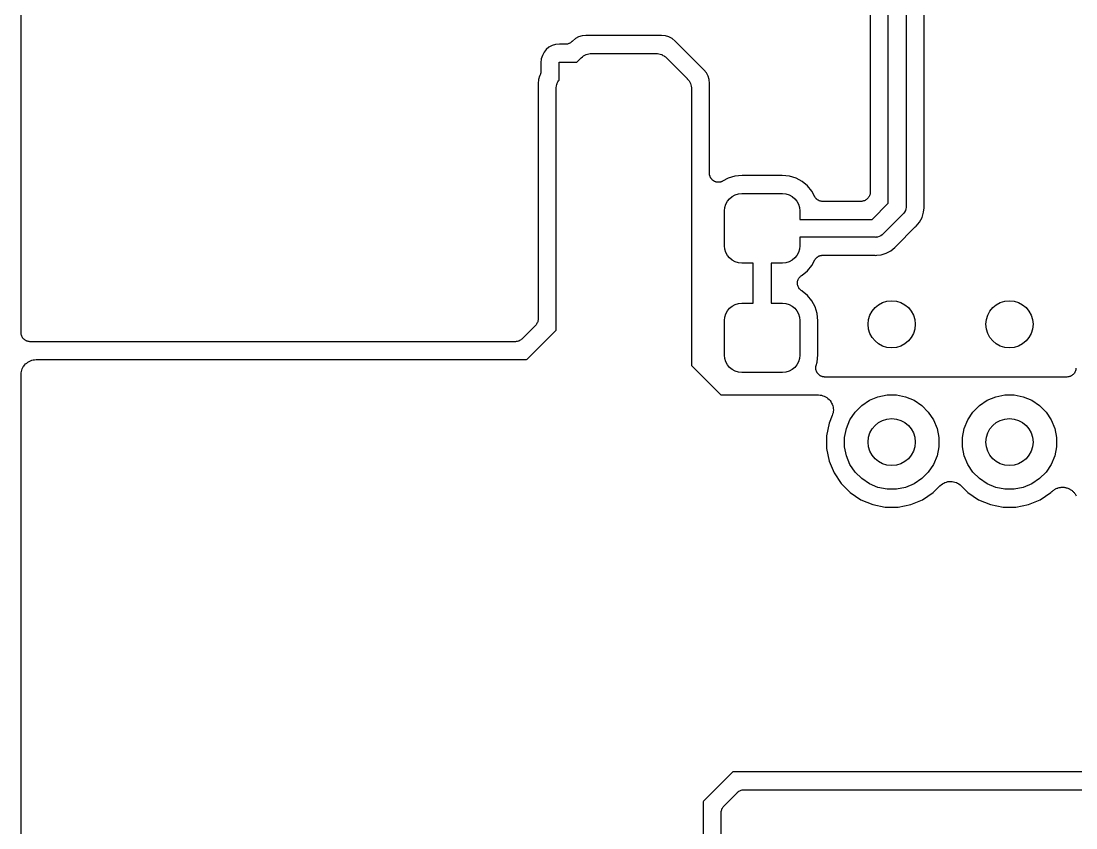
# Model space of a CAD drawing. Extents: x 0.48 to 2.43, y -7.79 to -4.85.
# Drawn here: x 0.953 to 1.3057, y -6.9991 to -6.7293 of the extents above; entities that cross this region are included whole.
import ezdxf

# ---------------------------------------------------------------- set-up
doc = ezdxf.new("R2010")
doc.units = 0
doc.header["$MEASUREMENT"] = 0
doc.layers.add('BLACK', color=7, linetype='CONTINUOUS')

msp = doc.modelspace()

# ---------------------------------------------------------------- linework, layer by layer
at = {"layer": 'BLACK', "linetype": 'CONTINUOUS'}
for p, q in [((1.2429, -6.79026), (1.2429, -6.47078)), ((1.2369, -6.47122), (1.2369, -6.78653)), ((1.2489, -6.47188), (1.2489, -6.79135)), ((0.95304, -6.83352), (0.95304, -6.47657)), ((1.2549, -6.79091), (1.2549, -6.4756)), ((1.13841, -6.73518), (1.13739, -6.73602)), ((1.13944, -6.73463), (1.13841, -6.73518)), ((1.14056, -6.73429), (1.13944, -6.73463)), ((1.14188, -6.73416), (1.14056, -6.73429)), ((1.16718, -6.73416), (1.14188, -6.73416)), ((1.16849, -6.73429), (1.16718, -6.73416)), ((1.16961, -6.73463), (1.16849, -6.73429)), ((1.17065, -6.73518), (1.16961, -6.73463)), ((1.17167, -6.73602), (1.17065, -6.73518)), ((1.12861, -6.73885), (1.12786, -6.73976)), ((1.12952, -6.7381), (1.12861, -6.73885)), ((1.13057, -6.73754), (1.12952, -6.7381)), ((1.1317, -6.7372), (1.13057, -6.73754)), ((1.13302, -6.73707), (1.1317, -6.7372)), ((1.1351, -6.73707), (1.13302, -6.73707)), ((1.13537, -6.73704), (1.1351, -6.73707)), ((1.13565, -6.73702), (1.13537, -6.73704)), ((1.13566, -6.73701), (1.13565, -6.73702)), ((1.13568, -6.73701), (1.13566, -6.73701)), ((1.13594, -6.73693), (1.13568, -6.73701)), ((1.13621, -6.73685), (1.13594, -6.73693)), ((1.13622, -6.73684), (1.13621, -6.73685)), ((1.13624, -6.73684), (1.13622, -6.73684)), ((1.13648, -6.73671), (1.13624, -6.73684)), ((1.13673, -6.73658), (1.13648, -6.73671)), ((1.13674, -6.73657), (1.13673, -6.73658)), ((1.13676, -6.73657), (1.13674, -6.73657)), ((1.13697, -6.73639), (1.13676, -6.73657)), ((1.13719, -6.73622), (1.13697, -6.73639)), ((1.13721, -6.7362), (1.13719, -6.73622)), ((1.13722, -6.73619), (1.13721, -6.7362)), ((1.13721, -6.7362), (1.13721, -6.7362)), ((1.13721, -6.7362), (1.13721, -6.7362)), ((1.13739, -6.73602), (1.13722, -6.73619)), ((1.1813, -6.74565), (1.17167, -6.73602)), ((1.12696, -6.74193), (1.12683, -6.74326)), ((1.1273, -6.7408), (1.12696, -6.74193)), ((1.12786, -6.73976), (1.1273, -6.7408)), ((1.13878, -6.74311), (1.14027, -6.74162)), ((1.14027, -6.74162), (1.14028, -6.74161)), ((1.14028, -6.74161), (1.14032, -6.74157)), ((1.14028, -6.74161), (1.14028, -6.74161)), ((1.14028, -6.74161), (1.14028, -6.74161)), ((1.14032, -6.74157), (1.14068, -6.74128)), ((1.14068, -6.74128), (1.14104, -6.74099)), ((1.14104, -6.74099), (1.14106, -6.74098)), ((1.14106, -6.74098), (1.14108, -6.74096)), ((1.14108, -6.74096), (1.14149, -6.74075)), ((1.14149, -6.74075), (1.1419, -6.74053)), ((1.1419, -6.74053), (1.14192, -6.74053)), ((1.14192, -6.74053), (1.14195, -6.74052)), ((1.14195, -6.74052), (1.14239, -6.74039)), ((1.14239, -6.74039), (1.14283, -6.74025)), ((1.14283, -6.74025), (1.14286, -6.74025)), ((1.14286, -6.74025), (1.14288, -6.74024)), ((1.14288, -6.74024), (1.14334, -6.7402)), ((1.14334, -6.7402), (1.1438, -6.74016)), ((1.1438, -6.74016), (1.16525, -6.74016)), ((1.16525, -6.74016), (1.16527, -6.74016)), ((1.16527, -6.74016), (1.16527, -6.74016)), ((1.16527, -6.74016), (1.16527, -6.74016)), ((1.16527, -6.74016), (1.16532, -6.74016)), ((1.16532, -6.74016), (1.16578, -6.74021)), ((1.16578, -6.74021), (1.16624, -6.74026)), ((1.16624, -6.74026), (1.16627, -6.74026)), ((1.16627, -6.74026), (1.16629, -6.74027)), ((1.16629, -6.74027), (1.16673, -6.74041)), ((1.16673, -6.74041), (1.16717, -6.74054)), ((1.16717, -6.74054), (1.1672, -6.74055)), ((1.1672, -6.74055), (1.16722, -6.74056)), ((1.16722, -6.74056), (1.16763, -6.74079)), ((1.16763, -6.74079), (1.16803, -6.741)), ((1.16803, -6.741), (1.16805, -6.74102)), ((1.16805, -6.74102), (1.16808, -6.74103)), ((1.16808, -6.74103), (1.16843, -6.74133)), ((1.16843, -6.74133), (1.16879, -6.74162)), ((1.16879, -6.74162), (1.1757, -6.74854)), ((1.12683, -6.74326), (1.12683, -6.74608)), ((1.13287, -6.74912), (1.13287, -6.74311)), ((1.13287, -6.74311), (1.13878, -6.74311)), ((1.18214, -6.74667), (1.1813, -6.74565)), ((1.12602, -6.74883), (1.12589, -6.75015)), ((1.12636, -6.74771), (1.12602, -6.74883)), ((1.12648, -6.74749), (1.12636, -6.74771)), ((1.12653, -6.74737), (1.12648, -6.74749)), ((1.12659, -6.74726), (1.12653, -6.74737)), ((1.12664, -6.7471), (1.12659, -6.74726)), ((1.1267, -6.74695), (1.12664, -6.7471)), ((1.12673, -6.74682), (1.1267, -6.74695)), ((1.12676, -6.7467), (1.12673, -6.74682)), ((1.12678, -6.74654), (1.12676, -6.7467)), ((1.12682, -6.74638), (1.12678, -6.74654)), ((1.12683, -6.74612), (1.12682, -6.74625)), ((1.12682, -6.74625), (1.12682, -6.74638)), ((1.12683, -6.74608), (1.12683, -6.74612)), ((1.13252, -6.7497), (1.13273, -6.74929)), ((1.13273, -6.74929), (1.13275, -6.74927)), ((1.13275, -6.74927), (1.13276, -6.74925)), ((1.13276, -6.74925), (1.13287, -6.74912)), ((1.1757, -6.74854), (1.17571, -6.74855)), ((1.17571, -6.74855), (1.17571, -6.74855)), ((1.17571, -6.74855), (1.17571, -6.74855)), ((1.17571, -6.74855), (1.17575, -6.74859)), ((1.17575, -6.74859), (1.17604, -6.74895)), ((1.17604, -6.74895), (1.17633, -6.7493)), ((1.17633, -6.7493), (1.17634, -6.74933)), ((1.17634, -6.74933), (1.17636, -6.74935)), ((1.17636, -6.74935), (1.17657, -6.74976)), ((1.1827, -6.74771), (1.18214, -6.74667)), ((1.18304, -6.74883), (1.1827, -6.74771)), ((1.18317, -6.75015), (1.18304, -6.74883)), ((1.12589, -6.75015), (1.12589, -6.82895)), ((1.13189, -6.752), (1.13194, -6.75154)), ((1.13189, -6.75205), (1.13189, -6.752)), ((1.13189, -6.75207), (1.13189, -6.75205)), ((1.13189, -6.75205), (1.13189, -6.75205)), ((1.13189, -6.75205), (1.13189, -6.75205)), ((1.13189, -6.83243), (1.13189, -6.75207)), ((1.13194, -6.75154), (1.13199, -6.75108)), ((1.13199, -6.75108), (1.132, -6.75106)), ((1.132, -6.75103), (1.13214, -6.75059)), ((1.132, -6.75106), (1.132, -6.75103)), ((1.13214, -6.75059), (1.13227, -6.75015)), ((1.13227, -6.75015), (1.13229, -6.75013)), ((1.13229, -6.7501), (1.13252, -6.7497)), ((1.13229, -6.75013), (1.13229, -6.7501)), ((1.17657, -6.74976), (1.17679, -6.75017)), ((1.17679, -6.75017), (1.1768, -6.75019)), ((1.1768, -6.75019), (1.17681, -6.75021)), ((1.17681, -6.75021), (1.17694, -6.75066)), ((1.17694, -6.75066), (1.17707, -6.7511)), ((1.17707, -6.7511), (1.17707, -6.75113)), ((1.17707, -6.75113), (1.17708, -6.75115)), ((1.17708, -6.75115), (1.17712, -6.75161)), ((1.17712, -6.75161), (1.17717, -6.75207)), ((1.17717, -6.75207), (1.17717, -6.84424)), ((1.18317, -6.78024), (1.18317, -6.75015)), ((1.18318, -6.78038), (1.18317, -6.78024)), ((1.18318, -6.78052), (1.18318, -6.78038)), ((1.18321, -6.78067), (1.18318, -6.78052)), ((1.18322, -6.78083), (1.18321, -6.78067)), ((1.18326, -6.78096), (1.18322, -6.78083)), ((1.18329, -6.7811), (1.18326, -6.78096)), ((1.18335, -6.78124), (1.18329, -6.7811)), ((1.19414, -6.78096), (1.19169, -6.78121)), ((1.20743, -6.78096), (1.19414, -6.78096)), ((1.20989, -6.78121), (1.20743, -6.78096)), ((1.18339, -6.78139), (1.18335, -6.78124)), ((1.18346, -6.78151), (1.18339, -6.78139)), ((1.18351, -6.78164), (1.18346, -6.78151)), ((1.18359, -6.78177), (1.18351, -6.78164)), ((1.18367, -6.7819), (1.18359, -6.78177)), ((1.18375, -6.78201), (1.18367, -6.7819)), ((1.18383, -6.78213), (1.18375, -6.78201)), ((1.18394, -6.78224), (1.18383, -6.78213)), ((1.18404, -6.78236), (1.18394, -6.78224)), ((1.18414, -6.78245), (1.18404, -6.78236)), ((1.18424, -6.78255), (1.18414, -6.78245)), ((1.18437, -6.78263), (1.18424, -6.78255)), ((1.18449, -6.78273), (1.18437, -6.78263)), ((1.18461, -6.7828), (1.18449, -6.78273)), ((1.18473, -6.78287), (1.18461, -6.7828)), ((1.18487, -6.78293), (1.18473, -6.78287)), ((1.185, -6.78301), (1.18487, -6.78293)), ((1.18514, -6.78305), (1.185, -6.78301)), ((1.18526, -6.7831), (1.18514, -6.78305)), ((1.18541, -6.78314), (1.18526, -6.7831)), ((1.18556, -6.78318), (1.18541, -6.78314)), ((1.1857, -6.7832), (1.18556, -6.78318)), ((1.18584, -6.78322), (1.1857, -6.7832)), ((1.18599, -6.78323), (1.18584, -6.78322)), ((1.18614, -6.78324), (1.18599, -6.78323)), ((1.18628, -6.78323), (1.18614, -6.78324)), ((1.18642, -6.78323), (1.18628, -6.78323)), ((1.18657, -6.7832), (1.18642, -6.78323)), ((1.18673, -6.78319), (1.18657, -6.7832)), ((1.18686, -6.78315), (1.18673, -6.78319)), ((1.187, -6.78312), (1.18686, -6.78315)), ((1.18714, -6.78307), (1.187, -6.78312)), ((1.18729, -6.78302), (1.18714, -6.78307)), ((1.18741, -6.78296), (1.18729, -6.78302)), ((1.18754, -6.78291), (1.18741, -6.78296)), ((1.18758, -6.78289), (1.18754, -6.78291)), ((1.18947, -6.78188), (1.18758, -6.78289)), ((1.19169, -6.78121), (1.18947, -6.78188)), ((1.21211, -6.78188), (1.20989, -6.78121)), ((1.21415, -6.78297), (1.21211, -6.78188)), ((1.21595, -6.78445), (1.21415, -6.78297)), ((1.21742, -6.78624), (1.21595, -6.78445)), ((1.18989, -6.78871), (1.19077, -6.78799)), ((1.19077, -6.78799), (1.19177, -6.78745)), ((1.19177, -6.78745), (1.19286, -6.78712)), ((1.19286, -6.78712), (1.194, -6.78701)), ((1.194, -6.78701), (1.20758, -6.78701)), ((1.20758, -6.78701), (1.20871, -6.78712)), ((1.20871, -6.78712), (1.2098, -6.78745)), ((1.2098, -6.78745), (1.2108, -6.78799)), ((1.2108, -6.78799), (1.21168, -6.78871)), ((1.21838, -6.78804), (1.21742, -6.78624)), ((1.21845, -6.78815), (1.21838, -6.78804)), ((1.21852, -6.78826), (1.21845, -6.78815)), ((1.23638, -6.78822), (1.2362, -6.78844)), ((1.23639, -6.7882), (1.23638, -6.78821)), ((1.23638, -6.78821), (1.23638, -6.78822)), ((1.23653, -6.78795), (1.23639, -6.7882)), ((1.23666, -6.78771), (1.23653, -6.78795)), ((1.23667, -6.78768), (1.23666, -6.7877)), ((1.23666, -6.7877), (1.23666, -6.78771)), ((1.23675, -6.78742), (1.23667, -6.78768)), ((1.23684, -6.78715), (1.23675, -6.78742)), ((1.23687, -6.78685), (1.23684, -6.78712)), ((1.23684, -6.78712), (1.23684, -6.78714)), ((1.23684, -6.78714), (1.23684, -6.78715)), ((1.2369, -6.78657), (1.23687, -6.78685)), ((1.2369, -6.78653), (1.2369, -6.78654)), ((1.2369, -6.78654), (1.2369, -6.78654)), ((1.2369, -6.78654), (1.2369, -6.78654)), ((1.2369, -6.78654), (1.2369, -6.78657)), ((1.18819, -6.79281), (1.1883, -6.79168)), ((1.1883, -6.79168), (1.18863, -6.79059)), ((1.18863, -6.79059), (1.18917, -6.78959)), ((1.18917, -6.78959), (1.18989, -6.78871)), ((1.21168, -6.78871), (1.21241, -6.78959)), ((1.21241, -6.78959), (1.21294, -6.79059)), ((1.21294, -6.79059), (1.21327, -6.79168)), ((1.21327, -6.79168), (1.21339, -6.79281)), ((1.21862, -6.78839), (1.21852, -6.78826)), ((1.21871, -6.78852), (1.21862, -6.78839)), ((1.2188, -6.78862), (1.21871, -6.78852)), ((1.21888, -6.78872), (1.2188, -6.78862)), ((1.21901, -6.78882), (1.21888, -6.78872)), ((1.21912, -6.78894), (1.21901, -6.78882)), ((1.21923, -6.78901), (1.21912, -6.78894)), ((1.21933, -6.7891), (1.21923, -6.78901)), ((1.21947, -6.78917), (1.21933, -6.7891)), ((1.21961, -6.78926), (1.21947, -6.78917)), ((1.21973, -6.78932), (1.21961, -6.78926)), ((1.21984, -6.78938), (1.21973, -6.78932)), ((1.22, -6.78943), (1.21984, -6.78938)), ((1.22015, -6.78949), (1.22, -6.78943)), ((1.22028, -6.78952), (1.22015, -6.78949)), ((1.2204, -6.78956), (1.22028, -6.78952)), ((1.22056, -6.78957), (1.2204, -6.78956)), ((1.22072, -6.78961), (1.22056, -6.78957)), ((1.22085, -6.78961), (1.22072, -6.78961)), ((1.22098, -6.78962), (1.22085, -6.78961)), ((1.22103, -6.78962), (1.22098, -6.78962)), ((1.23381, -6.78962), (1.22103, -6.78962)), ((1.23408, -6.7896), (1.23381, -6.78962)), ((1.23436, -6.78957), (1.23408, -6.7896)), ((1.23438, -6.78957), (1.23436, -6.78957)), ((1.23439, -6.78956), (1.23438, -6.78957)), ((1.23466, -6.78948), (1.23439, -6.78956)), ((1.23492, -6.78941), (1.23466, -6.78948)), ((1.23494, -6.7894), (1.23492, -6.78941)), ((1.23495, -6.7894), (1.23494, -6.7894)), ((1.2352, -6.78927), (1.23495, -6.7894)), ((1.23544, -6.78914), (1.2352, -6.78927)), ((1.23546, -6.78913), (1.23544, -6.78914)), ((1.23547, -6.78912), (1.23546, -6.78913)), ((1.23568, -6.78895), (1.23547, -6.78912)), ((1.2359, -6.78877), (1.23568, -6.78895)), ((1.23592, -6.78875), (1.2359, -6.78877)), ((1.23593, -6.78874), (1.23592, -6.78875)), ((1.23592, -6.78875), (1.23592, -6.78875)), ((1.23592, -6.78875), (1.23592, -6.78875)), ((1.23602, -6.78865), (1.23593, -6.78874)), ((1.2362, -6.78844), (1.23602, -6.78865)), ((1.23754, -6.79562), (1.2429, -6.79026)), ((1.2489, -6.79165), (1.24886, -6.79209)), ((1.2489, -6.79135), (1.24892, -6.7915)), ((1.24892, -6.7915), (1.2489, -6.79165)), ((1.2489, -6.79165), (1.2489, -6.79165)), ((1.25491, -6.79104), (1.2549, -6.79091)), ((1.25491, -6.79116), (1.25491, -6.79104)), ((1.25492, -6.79121), (1.25491, -6.79116)), ((1.25495, -6.7915), (1.25492, -6.79121)), ((1.25492, -6.79179), (1.25495, -6.7915)), ((1.18819, -6.80443), (1.18819, -6.79281)), ((1.21339, -6.79281), (1.21339, -6.79562)), ((1.24792, -6.79373), (1.24101, -6.80064)), ((1.24803, -6.79363), (1.24792, -6.79373)), ((1.24841, -6.79317), (1.24803, -6.79363)), ((1.24869, -6.79265), (1.24841, -6.79317)), ((1.24886, -6.79209), (1.24869, -6.79265)), ((1.25342, -6.79652), (1.25426, -6.79496)), ((1.25426, -6.79496), (1.25477, -6.79326)), ((1.25477, -6.79326), (1.25478, -6.79321)), ((1.25478, -6.7932), (1.25492, -6.7918)), ((1.25478, -6.79321), (1.25478, -6.7932)), ((1.25492, -6.7918), (1.25492, -6.79179)), ((1.21339, -6.79562), (1.23754, -6.79562)), ((1.24556, -6.80457), (1.25185, -6.79828)), ((1.25185, -6.79828), (1.25188, -6.79825)), ((1.25188, -6.79825), (1.25198, -6.79817)), ((1.25198, -6.79817), (1.25207, -6.79808)), ((1.25207, -6.79808), (1.2523, -6.79789)), ((1.2523, -6.79789), (1.25342, -6.79652)), ((1.23863, -6.80162), (1.21339, -6.80162)), ((1.21339, -6.80162), (1.21339, -6.80443)), ((1.23878, -6.80164), (1.23863, -6.80162)), ((1.23893, -6.80162), (1.23878, -6.80164)), ((1.23937, -6.80158), (1.23893, -6.80162)), ((1.23893, -6.80162), (1.23893, -6.80162)), ((1.23993, -6.80141), (1.23937, -6.80158)), ((1.24045, -6.80113), (1.23993, -6.80141)), ((1.24091, -6.80075), (1.24045, -6.80113)), ((1.24101, -6.80064), (1.24091, -6.80075)), ((1.1883, -6.80556), (1.18819, -6.80443)), ((1.18863, -6.80665), (1.1883, -6.80556)), ((1.21327, -6.80556), (1.21294, -6.80665)), ((1.21339, -6.80443), (1.21327, -6.80556)), ((1.2438, -6.80614), (1.24517, -6.80502)), ((1.24517, -6.80502), (1.24536, -6.80479)), ((1.24536, -6.80479), (1.24539, -6.80476)), ((1.24539, -6.80476), (1.24548, -6.80467)), ((1.24548, -6.80467), (1.24556, -6.80457)), ((1.18917, -6.80766), (1.18863, -6.80665)), ((1.18989, -6.80854), (1.18917, -6.80766)), ((1.19077, -6.80926), (1.18989, -6.80854)), ((1.19177, -6.80979), (1.19077, -6.80926)), ((1.2108, -6.80926), (1.2098, -6.80979)), ((1.21168, -6.80854), (1.2108, -6.80926)), ((1.21241, -6.80766), (1.21168, -6.80854)), ((1.21294, -6.80665), (1.21241, -6.80766)), ((1.21742, -6.811), (1.21838, -6.80921)), ((1.21838, -6.80921), (1.2184, -6.80917)), ((1.2184, -6.80917), (1.21848, -6.80906)), ((1.21848, -6.80906), (1.21854, -6.80894)), ((1.21854, -6.80894), (1.21864, -6.80882)), ((1.21864, -6.80882), (1.21873, -6.80869)), ((1.21873, -6.80869), (1.21883, -6.8086)), ((1.21883, -6.8086), (1.21891, -6.80849)), ((1.21891, -6.80849), (1.21904, -6.80839)), ((1.21904, -6.80839), (1.21915, -6.80828)), ((1.21915, -6.80828), (1.21926, -6.80821)), ((1.21926, -6.80821), (1.21937, -6.80812)), ((1.21937, -6.80812), (1.21951, -6.80805)), ((1.21951, -6.80805), (1.21964, -6.80796)), ((1.21964, -6.80796), (1.21977, -6.80791)), ((1.21977, -6.80791), (1.21988, -6.80785)), ((1.21988, -6.80785), (1.22004, -6.8078)), ((1.22004, -6.8078), (1.22019, -6.80774)), ((1.22019, -6.80774), (1.22032, -6.80772)), ((1.22032, -6.80772), (1.22044, -6.80768)), ((1.22044, -6.80768), (1.2206, -6.80766)), ((1.2206, -6.80766), (1.22076, -6.80763)), ((1.22076, -6.80763), (1.22089, -6.80764)), ((1.22089, -6.80764), (1.22103, -6.80762)), ((1.22103, -6.80762), (1.23819, -6.80762)), ((1.23819, -6.80762), (1.23823, -6.80762)), ((1.23823, -6.80762), (1.23836, -6.80764)), ((1.23836, -6.80764), (1.23848, -6.80764)), ((1.23848, -6.80764), (1.23878, -6.80767)), ((1.23878, -6.80767), (1.23907, -6.80764)), ((1.23907, -6.80764), (1.23908, -6.80764)), ((1.23908, -6.80764), (1.24054, -6.80749)), ((1.24054, -6.80749), (1.24224, -6.80698)), ((1.24224, -6.80698), (1.2438, -6.80614)), ((1.19286, -6.81012), (1.19177, -6.80979)), ((1.194, -6.81024), (1.19286, -6.81012)), ((1.19779, -6.81024), (1.194, -6.81024)), ((1.19779, -6.82362), (1.19779, -6.81024)), ((1.20758, -6.81024), (1.20379, -6.81024)), ((1.20379, -6.81024), (1.20379, -6.82362)), ((1.20871, -6.81012), (1.20758, -6.81024)), ((1.2098, -6.80979), (1.20871, -6.81012)), ((1.21415, -6.81427), (1.21595, -6.8128)), ((1.21595, -6.8128), (1.21742, -6.811)), ((1.21256, -6.81661), (1.21262, -6.81633)), ((1.21262, -6.81633), (1.21268, -6.81605)), ((1.21268, -6.81604), (1.21279, -6.81577)), ((1.21268, -6.81605), (1.21268, -6.81604)), ((1.21268, -6.81604), (1.21268, -6.81604)), ((1.21279, -6.81577), (1.2129, -6.81551)), ((1.2129, -6.81551), (1.21291, -6.8155)), ((1.21291, -6.8155), (1.21307, -6.81526)), ((1.21291, -6.8155), (1.21291, -6.8155)), ((1.21307, -6.81526), (1.21323, -6.81502)), ((1.21323, -6.81502), (1.21324, -6.81501)), ((1.21323, -6.81502), (1.21323, -6.81502)), ((1.21324, -6.81501), (1.21344, -6.81481)), ((1.21344, -6.81481), (1.21364, -6.81461)), ((1.21364, -6.81461), (1.21365, -6.8146)), ((1.21365, -6.8146), (1.21389, -6.81444)), ((1.21365, -6.8146), (1.21365, -6.8146)), ((1.21389, -6.81444), (1.21413, -6.81428)), ((1.21413, -6.81428), (1.21415, -6.81427)), ((1.21256, -6.81662), (1.21256, -6.81661)), ((1.21256, -6.81691), (1.21256, -6.81662)), ((1.21256, -6.81662), (1.21256, -6.81662)), ((1.21256, -6.81719), (1.21256, -6.81691)), ((1.21256, -6.8172), (1.21256, -6.81719)), ((1.21256, -6.81721), (1.21256, -6.8172)), ((1.21261, -6.81749), (1.21256, -6.81721)), ((1.21266, -6.81777), (1.21261, -6.81749)), ((1.21267, -6.81778), (1.21266, -6.81777)), ((1.21278, -6.81805), (1.21267, -6.81778)), ((1.21267, -6.81778), (1.21267, -6.81778)), ((1.21288, -6.81831), (1.21278, -6.81805)), ((1.21289, -6.81832), (1.21288, -6.81831)), ((1.21305, -6.81856), (1.21289, -6.81832)), ((1.21289, -6.81832), (1.21289, -6.81832)), ((1.2132, -6.8188), (1.21305, -6.81856)), ((1.21321, -6.81881), (1.2132, -6.8188)), ((1.21341, -6.81901), (1.21321, -6.81881)), ((1.21321, -6.81881), (1.21321, -6.81881)), ((1.21361, -6.81922), (1.21341, -6.81901)), ((1.21362, -6.81923), (1.21361, -6.81922)), ((1.21385, -6.81939), (1.21362, -6.81923)), ((1.21362, -6.81923), (1.21362, -6.81923)), ((1.21409, -6.81955), (1.21385, -6.81939)), ((1.2141, -6.81956), (1.21409, -6.81955)), ((1.21411, -6.81956), (1.2141, -6.81956)), ((1.21413, -6.81957), (1.21411, -6.81956)), ((1.21411, -6.81956), (1.21411, -6.81956)), ((1.21415, -6.81959), (1.21413, -6.81957)), ((1.21595, -6.82106), (1.21415, -6.81959)), ((1.21742, -6.82285), (1.21595, -6.82106)), ((1.21851, -6.8249), (1.21742, -6.82285)), ((1.18863, -6.82721), (1.18917, -6.8262)), ((1.18917, -6.8262), (1.18989, -6.82532)), ((1.18989, -6.82532), (1.19077, -6.8246)), ((1.19077, -6.8246), (1.19177, -6.82406)), ((1.19177, -6.82406), (1.19286, -6.82373)), ((1.19286, -6.82373), (1.194, -6.82362)), ((1.194, -6.82362), (1.19779, -6.82362)), ((1.20379, -6.82362), (1.20758, -6.82362)), ((1.20758, -6.82362), (1.20871, -6.82373)), ((1.20871, -6.82373), (1.2098, -6.82406)), ((1.2098, -6.82406), (1.2108, -6.8246)), ((1.2108, -6.8246), (1.21168, -6.82532)), ((1.21168, -6.82532), (1.21241, -6.8262)), ((1.21241, -6.8262), (1.21294, -6.82721)), ((1.21919, -6.82712), (1.21851, -6.8249)), ((1.12551, -6.83037), (1.12538, -6.83062)), ((1.12565, -6.83013), (1.12551, -6.83037)), ((1.12566, -6.8301), (1.12565, -6.83012)), ((1.12565, -6.83012), (1.12565, -6.83013)), ((1.12574, -6.82984), (1.12566, -6.8301)), ((1.12582, -6.82957), (1.12574, -6.82984)), ((1.12583, -6.82956), (1.12582, -6.82957)), ((1.12586, -6.82927), (1.12583, -6.82954)), ((1.12583, -6.82954), (1.12583, -6.82956)), ((1.12589, -6.82899), (1.12586, -6.82927)), ((1.12589, -6.82895), (1.12589, -6.82896)), ((1.12589, -6.82896), (1.12589, -6.82896)), ((1.12589, -6.82896), (1.12589, -6.82896)), ((1.12589, -6.82896), (1.12589, -6.82899)), ((1.18819, -6.82943), (1.1883, -6.8283)), ((1.18819, -6.84104), (1.18819, -6.82943)), ((1.1883, -6.8283), (1.18863, -6.82721)), ((1.21294, -6.82721), (1.21327, -6.8283)), ((1.21327, -6.8283), (1.21339, -6.82943)), ((1.21339, -6.82943), (1.21339, -6.84104)), ((1.21943, -6.82958), (1.21919, -6.82712)), ((1.21943, -6.8409), (1.21943, -6.82958)), ((0.953068, -6.8338), (0.95304, -6.83352)), ((0.953093, -6.83408), (0.953068, -6.8338)), ((1.12501, -6.83107), (1.12044, -6.83564)), ((1.12222, -6.84235), (1.13172, -6.83285)), ((1.12519, -6.83086), (1.12501, -6.83107)), ((1.12537, -6.83064), (1.12519, -6.83086)), ((1.12538, -6.83062), (1.12537, -6.83063)), ((1.12537, -6.83063), (1.12537, -6.83064)), ((1.13172, -6.83285), (1.13187, -6.83267)), ((1.13187, -6.83267), (1.13189, -6.83243)), ((0.953096, -6.83409), (0.953093, -6.83408)), ((0.953097, -6.8341), (0.953096, -6.83409)), ((0.953179, -6.83437), (0.953097, -6.8341)), ((0.953258, -6.83464), (0.953179, -6.83437)), ((0.953263, -6.83465), (0.953258, -6.83464)), ((0.953266, -6.83466), (0.953263, -6.83465)), ((0.9534, -6.83491), (0.953266, -6.83466)), ((0.95353, -6.83516), (0.9534, -6.83491)), ((0.953536, -6.83517), (0.95353, -6.83516)), ((0.953541, -6.83518), (0.953536, -6.83517)), ((0.95372, -6.8354), (0.953541, -6.83518)), ((0.953896, -6.83562), (0.95372, -6.8354)), ((0.953904, -6.83563), (0.953896, -6.83562)), ((0.953911, -6.83563), (0.953904, -6.83563)), ((0.954128, -6.83581), (0.953911, -6.83563)), ((0.954345, -6.836), (0.954128, -6.83581)), ((0.954354, -6.836), (0.954345, -6.836)), ((0.954362, -6.83601), (0.954354, -6.836)), ((0.954612, -6.83614), (0.954362, -6.83601)), ((0.954858, -6.83628), (0.954612, -6.83614)), ((0.954868, -6.83628), (0.954858, -6.83628)), ((0.954877, -6.83629), (0.954868, -6.83628)), ((0.955148, -6.83637), (0.954877, -6.83629)), ((0.955416, -6.83645), (0.955148, -6.83637)), ((0.955426, -6.83646), (0.955416, -6.83645)), ((0.955437, -6.83646), (0.955426, -6.83646)), ((0.955716, -6.83649), (0.955437, -6.83646)), ((0.955998, -6.83652), (0.955716, -6.83649)), ((0.956018, -6.83652), (0.955998, -6.83652)), ((0.956019, -6.83652), (0.956018, -6.83652)), ((0.95604, -6.83652), (0.956019, -6.83652)), ((0.956019, -6.83652), (0.956019, -6.83652)), ((1.11832, -6.83652), (0.95604, -6.83652)), ((1.11859, -6.83649), (1.11832, -6.83652)), ((1.11887, -6.83647), (1.11859, -6.83649)), ((1.11889, -6.83646), (1.11887, -6.83647)), ((1.1189, -6.83646), (1.11889, -6.83646)), ((1.11917, -6.83638), (1.1189, -6.83646)), ((1.11943, -6.83631), (1.11917, -6.83638)), ((1.11945, -6.8363), (1.11943, -6.83631)), ((1.11946, -6.83629), (1.11945, -6.8363)), ((1.11971, -6.83616), (1.11946, -6.83629)), ((1.11995, -6.83604), (1.11971, -6.83616)), ((1.11997, -6.83603), (1.11995, -6.83604)), ((1.11998, -6.83602), (1.11997, -6.83603)), ((1.12019, -6.83584), (1.11998, -6.83602)), ((1.12041, -6.83567), (1.12019, -6.83584)), ((1.12043, -6.83565), (1.12041, -6.83567)), ((1.12044, -6.83564), (1.12043, -6.83565)), ((1.12043, -6.83565), (1.12043, -6.83565)), ((1.12043, -6.83565), (1.12043, -6.83565)), ((1.1883, -6.84218), (1.18819, -6.84104)), ((1.21339, -6.84104), (1.21327, -6.84218)), ((1.21919, -6.84335), (1.21943, -6.8409)), ((0.953914, -6.84469), (0.954217, -6.84433)), ((0.954217, -6.84433), (0.954517, -6.84397)), ((0.954517, -6.84397), (0.95453, -6.84396)), ((0.95453, -6.84396), (0.954541, -6.84395)), ((0.954541, -6.84395), (0.954909, -6.84365)), ((0.954909, -6.84365), (0.955273, -6.84336)), ((0.955273, -6.84336), (0.955288, -6.84335)), ((0.955288, -6.84335), (0.955302, -6.84334)), ((0.955302, -6.84334), (0.955719, -6.84312)), ((0.955719, -6.84312), (0.956134, -6.8429)), ((0.956134, -6.8429), (0.956151, -6.84289)), ((0.956151, -6.84289), (0.956167, -6.84288)), ((0.956167, -6.84288), (0.956617, -6.84275)), ((0.956617, -6.84275), (0.957069, -6.84261)), ((0.957069, -6.84261), (0.957086, -6.84261)), ((0.957086, -6.84261), (0.957103, -6.84261)), ((0.957103, -6.84261), (0.957571, -6.84257)), ((0.957571, -6.84257), (0.95804, -6.84252)), ((0.95804, -6.84252), (1.1218, -6.84252)), ((1.1218, -6.84252), (1.12204, -6.8425)), ((1.12204, -6.8425), (1.12222, -6.84235)), ((1.17717, -6.84424), (1.17719, -6.84448)), ((1.17719, -6.84448), (1.17734, -6.84466)), ((1.18863, -6.84327), (1.1883, -6.84218)), ((1.18917, -6.84427), (1.18863, -6.84327)), ((1.18989, -6.84515), (1.18917, -6.84427)), ((1.21241, -6.84427), (1.21168, -6.84515)), ((1.21294, -6.84327), (1.21241, -6.84427)), ((1.21327, -6.84218), (1.21294, -6.84327)), ((1.21878, -6.84473), (1.21882, -6.8446)), ((1.21882, -6.8446), (1.21885, -6.84446)), ((1.21885, -6.84446), (1.21919, -6.84335)), ((0.95304, -6.84745), (0.953093, -6.84698)), ((0.95304, -6.84748), (0.95304, -6.84745)), ((0.95304, -6.84749), (0.95304, -6.84748)), ((0.95304, -6.84748), (0.95304, -6.84748)), ((0.95304, -6.84752), (0.95304, -6.84749)), ((0.95304, -7.04346), (0.95304, -6.84752)), ((0.953093, -6.84698), (0.953142, -6.84651)), ((0.953142, -6.84651), (0.953147, -6.8465)), ((0.953147, -6.8465), (0.953149, -6.84648)), ((0.953149, -6.84648), (0.953291, -6.84603)), ((0.953291, -6.84603), (0.95343, -6.84558)), ((0.95343, -6.84558), (0.953439, -6.84557)), ((0.953439, -6.84557), (0.953444, -6.84555)), ((0.953444, -6.84555), (0.95367, -6.84514)), ((0.95367, -6.84514), (0.953895, -6.84472)), ((0.953895, -6.84472), (0.953906, -6.84471)), ((0.953906, -6.84471), (0.953914, -6.84469)), ((1.17734, -6.84466), (1.18683, -6.85416)), ((1.19077, -6.84587), (1.18989, -6.84515)), ((1.19177, -6.84641), (1.19077, -6.84587)), ((1.19286, -6.84674), (1.19177, -6.84641)), ((1.194, -6.84685), (1.19286, -6.84674)), ((1.20758, -6.84685), (1.194, -6.84685)), ((1.20871, -6.84674), (1.20758, -6.84685)), ((1.2098, -6.84641), (1.20871, -6.84674)), ((1.2108, -6.84587), (1.2098, -6.84641)), ((1.21168, -6.84515), (1.2108, -6.84587)), ((1.21872, -6.84531), (1.21874, -6.84517)), ((1.21874, -6.84546), (1.21872, -6.84531)), ((1.21874, -6.84503), (1.21877, -6.84488)), ((1.21874, -6.84517), (1.21874, -6.84503)), ((1.21874, -6.84562), (1.21874, -6.84546)), ((1.21876, -6.84576), (1.21874, -6.84562)), ((1.21878, -6.84589), (1.21876, -6.84576)), ((1.21877, -6.84488), (1.21878, -6.84473)), ((1.21882, -6.84604), (1.21878, -6.84589)), ((1.21885, -6.84619), (1.21882, -6.84604)), ((1.2189, -6.84632), (1.21885, -6.84619)), ((1.21894, -6.84645), (1.2189, -6.84632)), ((1.21901, -6.84659), (1.21894, -6.84645)), ((1.21907, -6.84674), (1.21901, -6.84659)), ((1.21915, -6.84685), (1.21907, -6.84674)), ((1.21921, -6.84697), (1.21915, -6.84685)), ((1.21931, -6.84709), (1.21921, -6.84697)), ((1.2194, -6.84722), (1.21931, -6.84709)), ((1.21949, -6.84732), (1.2194, -6.84722)), ((1.21958, -6.84743), (1.21949, -6.84732)), ((1.2197, -6.84753), (1.21958, -6.84743)), ((1.21981, -6.84764), (1.2197, -6.84753)), ((1.21992, -6.84772), (1.21981, -6.84764)), ((1.22003, -6.84781), (1.21992, -6.84772)), ((1.22016, -6.84788), (1.22003, -6.84781)), ((1.22029, -6.84797), (1.22016, -6.84788)), ((1.22042, -6.84802), (1.22029, -6.84797)), ((1.22054, -6.84809), (1.22042, -6.84802)), ((1.22069, -6.84814), (1.22054, -6.84809)), ((1.22083, -6.8482), (1.22069, -6.84814)), ((1.30381, -6.84811), (1.30354, -6.84819)), ((1.30382, -6.84811), (1.30381, -6.84811)), ((1.30383, -6.8481), (1.30382, -6.84811)), ((1.30408, -6.84797), (1.30383, -6.8481)), ((1.30433, -6.84784), (1.30408, -6.84797)), ((1.30434, -6.84783), (1.30433, -6.84784)), ((1.30435, -6.84783), (1.30434, -6.84783)), ((1.30457, -6.84765), (1.30435, -6.84783)), ((1.30479, -6.84747), (1.30457, -6.84765)), ((1.3048, -6.84746), (1.30479, -6.84747)), ((1.30479, -6.84747), (1.30479, -6.84747)), ((1.30498, -6.84724), (1.3048, -6.84746)), ((1.30516, -6.84703), (1.30498, -6.84724)), ((1.30517, -6.84702), (1.30516, -6.84703)), ((1.30518, -6.84701), (1.30517, -6.84702)), ((1.30531, -6.84676), (1.30518, -6.84701)), ((1.30545, -6.84651), (1.30531, -6.84676)), ((1.30554, -6.84622), (1.30545, -6.84649)), ((1.30545, -6.84649), (1.30545, -6.8465)), ((1.30545, -6.8465), (1.30545, -6.84651)), ((1.30562, -6.84595), (1.30554, -6.84622)), ((1.30563, -6.84593), (1.30562, -6.84594)), ((1.30562, -6.84594), (1.30562, -6.84595)), ((1.30566, -6.84565), (1.30563, -6.84593)), ((1.30569, -6.84537), (1.30566, -6.84565)), ((1.22097, -6.84822), (1.22083, -6.8482)), ((1.2211, -6.84827), (1.22097, -6.84822)), ((1.22125, -6.84828), (1.2211, -6.84827)), ((1.2214, -6.84831), (1.22125, -6.84828)), ((1.22154, -6.84831), (1.2214, -6.84831)), ((1.22168, -6.84833), (1.22154, -6.84831)), ((1.22172, -6.84833), (1.22168, -6.84833)), ((1.30269, -6.84833), (1.22172, -6.84833)), ((1.30297, -6.8483), (1.30269, -6.84833)), ((1.30325, -6.84828), (1.30297, -6.8483)), ((1.30326, -6.84827), (1.30325, -6.84828)), ((1.30327, -6.84827), (1.30326, -6.84827)), ((1.30354, -6.84819), (1.30327, -6.84827)), ((1.18683, -6.85416), (1.18702, -6.85431)), ((1.18702, -6.85431), (1.18725, -6.85433)), ((1.18725, -6.85433), (1.21959, -6.85433)), ((1.21959, -6.85433), (1.21964, -6.85433)), ((1.21964, -6.85433), (1.21964, -6.85433)), ((1.21964, -6.85433), (1.21964, -6.85433)), ((1.21964, -6.85433), (1.21966, -6.85433)), ((1.21966, -6.85433), (1.22014, -6.85438)), ((1.22014, -6.85438), (1.22061, -6.85443)), ((1.22061, -6.85443), (1.22062, -6.85444)), ((1.22062, -6.85444), (1.22063, -6.85444)), ((1.22063, -6.85444), (1.22109, -6.85458)), ((1.22109, -6.85458), (1.22154, -6.85472)), ((1.22154, -6.85472), (1.22155, -6.85473)), ((1.22155, -6.85473), (1.22156, -6.85474)), ((1.22156, -6.85474), (1.22198, -6.85497)), ((1.22198, -6.85497), (1.2224, -6.85519)), ((1.2224, -6.85519), (1.22241, -6.8552)), ((1.22241, -6.8552), (1.22242, -6.85521)), ((1.22242, -6.85521), (1.22278, -6.85551)), ((1.23663, -6.85612), (1.2395, -6.85494)), ((1.2395, -6.85494), (1.24254, -6.85433)), ((1.24254, -6.85433), (1.24565, -6.85433)), ((1.24565, -6.85433), (1.24869, -6.85494)), ((1.24869, -6.85494), (1.25155, -6.85612)), ((1.27601, -6.85612), (1.27887, -6.85494)), ((1.27887, -6.85494), (1.28191, -6.85433)), ((1.28191, -6.85433), (1.28502, -6.85433)), ((1.28502, -6.85433), (1.28806, -6.85494)), ((1.28806, -6.85494), (1.29092, -6.85612)), ((1.22278, -6.85551), (1.22315, -6.85581)), ((1.22315, -6.85581), (1.22316, -6.85582)), ((1.22316, -6.85582), (1.22317, -6.85583)), ((1.22317, -6.85583), (1.22347, -6.8562)), ((1.22347, -6.8562), (1.22376, -6.85657)), ((1.22376, -6.85657), (1.22377, -6.85658)), ((1.22377, -6.85658), (1.22378, -6.85659)), ((1.22378, -6.85659), (1.224, -6.85702)), ((1.224, -6.85702), (1.22422, -6.85743)), ((1.22422, -6.85743), (1.22422, -6.85745)), ((1.22422, -6.85745), (1.22423, -6.85746)), ((1.22423, -6.85746), (1.22436, -6.85791)), ((1.22436, -6.85791), (1.2245, -6.85837)), ((1.2245, -6.85837), (1.2245, -6.85838)), ((1.2245, -6.85838), (1.22451, -6.85839)), ((1.22451, -6.85839), (1.22455, -6.85887)), ((1.23186, -6.86004), (1.23406, -6.85785)), ((1.23406, -6.85785), (1.23663, -6.85612)), ((1.25155, -6.85612), (1.25413, -6.85785)), ((1.25413, -6.85785), (1.25633, -6.86004)), ((1.27123, -6.86004), (1.27343, -6.85785)), ((1.27343, -6.85785), (1.27601, -6.85612)), ((1.29092, -6.85612), (1.2935, -6.85785)), ((1.2935, -6.85785), (1.2957, -6.86004)), ((1.22421, -6.86124), (1.22318, -6.86374)), ((1.22435, -6.86079), (1.22421, -6.86124)), ((1.22449, -6.86034), (1.22435, -6.86079)), ((1.2245, -6.86031), (1.22449, -6.86032)), ((1.22449, -6.86032), (1.22449, -6.86034)), ((1.22454, -6.85984), (1.2245, -6.86031)), ((1.22459, -6.85937), (1.22454, -6.85984)), ((1.22455, -6.85887), (1.22459, -6.85934)), ((1.22459, -6.85934), (1.22459, -6.85935)), ((1.22459, -6.85935), (1.22459, -6.85937)), ((1.23014, -6.86262), (1.23186, -6.86004)), ((1.25633, -6.86004), (1.25805, -6.86262)), ((1.26951, -6.86262), (1.27123, -6.86004)), ((1.2957, -6.86004), (1.29742, -6.86262)), ((1.22318, -6.86374), (1.22235, -6.86794)), ((1.22835, -6.86853), (1.22895, -6.86549)), ((1.22895, -6.86549), (1.23014, -6.86262)), ((1.25805, -6.86262), (1.25924, -6.86549)), ((1.25924, -6.86549), (1.25984, -6.86853)), ((1.26772, -6.86853), (1.26832, -6.86549)), ((1.26832, -6.86549), (1.26951, -6.86262)), ((1.29742, -6.86262), (1.29861, -6.86549)), ((1.29861, -6.86549), (1.29921, -6.86853)), ((1.22235, -6.86794), (1.22235, -6.87222)), ((1.22835, -6.87163), (1.22835, -6.86853)), ((1.25984, -6.86853), (1.25984, -6.87163)), ((1.26772, -6.87163), (1.26772, -6.86853)), ((1.29921, -6.86853), (1.29921, -6.87163)), ((1.22235, -6.87222), (1.22318, -6.87642)), ((1.22895, -6.87467), (1.22835, -6.87163)), ((1.25984, -6.87163), (1.25924, -6.87467)), ((1.26832, -6.87467), (1.26772, -6.87163)), ((1.29921, -6.87163), (1.29861, -6.87467)), ((1.23014, -6.87754), (1.22895, -6.87467)), ((1.25924, -6.87467), (1.25805, -6.87754)), ((1.26951, -6.87754), (1.26832, -6.87467)), ((1.29861, -6.87467), (1.29742, -6.87754)), ((1.22318, -6.87642), (1.22482, -6.88038)), ((1.23186, -6.88012), (1.23014, -6.87754)), ((1.25805, -6.87754), (1.25633, -6.88012)), ((1.27123, -6.88012), (1.26951, -6.87754)), ((1.29742, -6.87754), (1.2957, -6.88012)), ((1.22482, -6.88038), (1.2272, -6.88394)), ((1.23406, -6.88231), (1.23186, -6.88012)), ((1.23663, -6.88403), (1.23406, -6.88231)), ((1.25413, -6.88231), (1.25155, -6.88403)), ((1.25633, -6.88012), (1.25413, -6.88231)), ((1.26238, -6.88345), (1.26283, -6.88331)), ((1.26283, -6.88331), (1.26284, -6.88331)), ((1.26284, -6.88331), (1.26286, -6.88331)), ((1.26286, -6.88331), (1.26333, -6.88327)), ((1.26333, -6.88327), (1.2638, -6.88322)), ((1.2638, -6.88322), (1.26381, -6.88322)), ((1.26381, -6.88322), (1.26383, -6.88322)), ((1.26383, -6.88322), (1.2643, -6.88327)), ((1.2643, -6.88327), (1.26477, -6.88332)), ((1.26477, -6.88332), (1.26478, -6.88332)), ((1.26478, -6.88332), (1.2648, -6.88333)), ((1.2648, -6.88333), (1.26525, -6.88347)), ((1.27343, -6.88231), (1.27123, -6.88012)), ((1.27601, -6.88403), (1.27343, -6.88231)), ((1.2935, -6.88231), (1.29092, -6.88403)), ((1.2957, -6.88012), (1.2935, -6.88231)), ((1.2272, -6.88394), (1.23023, -6.88697)), ((1.2395, -6.88522), (1.23663, -6.88403)), ((1.24254, -6.88583), (1.2395, -6.88522)), ((1.24565, -6.88583), (1.24254, -6.88583)), ((1.24869, -6.88522), (1.24565, -6.88583)), ((1.25155, -6.88403), (1.24869, -6.88522)), ((1.25796, -6.88697), (1.26024, -6.88469)), ((1.26024, -6.88469), (1.26027, -6.88466)), ((1.26027, -6.88466), (1.26029, -6.88464)), ((1.26027, -6.88466), (1.26027, -6.88466)), ((1.26027, -6.88466), (1.26027, -6.88466)), ((1.26029, -6.88464), (1.26066, -6.88434)), ((1.26066, -6.88434), (1.26103, -6.88405)), ((1.26103, -6.88405), (1.26104, -6.88404)), ((1.26104, -6.88404), (1.26106, -6.88403)), ((1.26106, -6.88403), (1.26147, -6.88381)), ((1.26147, -6.88381), (1.26189, -6.88359)), ((1.26189, -6.88359), (1.26191, -6.88359)), ((1.26191, -6.88359), (1.26192, -6.88358)), ((1.26192, -6.88358), (1.26238, -6.88345)), ((1.26525, -6.88347), (1.2657, -6.88361)), ((1.2657, -6.88361), (1.26572, -6.88361)), ((1.26572, -6.88361), (1.26573, -6.88362)), ((1.26573, -6.88362), (1.26614, -6.88384)), ((1.26614, -6.88384), (1.26656, -6.88407)), ((1.26656, -6.88407), (1.26657, -6.88408)), ((1.26657, -6.88408), (1.26659, -6.88409)), ((1.26659, -6.88409), (1.26695, -6.88438)), ((1.26695, -6.88438), (1.26732, -6.88469)), ((1.26732, -6.88469), (1.2696, -6.88697)), ((1.27887, -6.88522), (1.27601, -6.88403)), ((1.28191, -6.88583), (1.27887, -6.88522)), ((1.28502, -6.88583), (1.28191, -6.88583)), ((1.28806, -6.88522), (1.28502, -6.88583)), ((1.29092, -6.88403), (1.28806, -6.88522)), ((1.29733, -6.88697), (1.29768, -6.88662)), ((1.29768, -6.88662), (1.29773, -6.88657)), ((1.29773, -6.88657), (1.29791, -6.88642)), ((1.29791, -6.88642), (1.29808, -6.88626)), ((1.29808, -6.88626), (1.29829, -6.88612)), ((1.29829, -6.88612), (1.29849, -6.88596)), ((1.29849, -6.88596), (1.2987, -6.88585)), ((1.2987, -6.88585), (1.29889, -6.88573)), ((1.29889, -6.88573), (1.29913, -6.88563)), ((1.29913, -6.88563), (1.29936, -6.88551)), ((1.29936, -6.88551), (1.29958, -6.88545)), ((1.29958, -6.88545), (1.2998, -6.88536)), ((1.2998, -6.88536), (1.30005, -6.88531)), ((1.30005, -6.88531), (1.3003, -6.88524)), ((1.3003, -6.88524), (1.30053, -6.88522)), ((1.30053, -6.88522), (1.30076, -6.88518)), ((1.30076, -6.88518), (1.30101, -6.88518)), ((1.30101, -6.88518), (1.30127, -6.88515)), ((1.30127, -6.88515), (1.3015, -6.88518)), ((1.3015, -6.88518), (1.30173, -6.88518)), ((1.30173, -6.88518), (1.30198, -6.88523)), ((1.30198, -6.88523), (1.30224, -6.88526)), ((1.30224, -6.88526), (1.30246, -6.88533)), ((1.30246, -6.88533), (1.30269, -6.88538)), ((1.30269, -6.88538), (1.30293, -6.88547)), ((1.30293, -6.88547), (1.30317, -6.88555)), ((1.30317, -6.88555), (1.30337, -6.88566)), ((1.30337, -6.88566), (1.30359, -6.88575)), ((1.30359, -6.88575), (1.3038, -6.8859)), ((1.3038, -6.8859), (1.30403, -6.88602)), ((1.30403, -6.88602), (1.30421, -6.88617)), ((1.30421, -6.88617), (1.3044, -6.8863)), ((1.3044, -6.8863), (1.30458, -6.88648)), ((1.30458, -6.88648), (1.30478, -6.88664)), ((1.30478, -6.88664), (1.30492, -6.88682)), ((1.30492, -6.88682), (1.30509, -6.88699)), ((1.23023, -6.88697), (1.23379, -6.88935)), ((1.23379, -6.88935), (1.23775, -6.89099)), ((1.25044, -6.89099), (1.2544, -6.88935)), ((1.2544, -6.88935), (1.25796, -6.88697)), ((1.2696, -6.88697), (1.27316, -6.88935)), ((1.27316, -6.88935), (1.27712, -6.89099)), ((1.28981, -6.89099), (1.29377, -6.88935)), ((1.29377, -6.88935), (1.29733, -6.88697)), ((1.30509, -6.88699), (1.30523, -6.8872)), ((1.30523, -6.8872), (1.30539, -6.8874)), ((1.30539, -6.8874), (1.3055, -6.88761)), ((1.3055, -6.88761), (1.30563, -6.8878)), ((1.30563, -6.8878), (1.30573, -6.88804)), ((1.23775, -6.89099), (1.24195, -6.89183)), ((1.24195, -6.89183), (1.24624, -6.89183)), ((1.24624, -6.89183), (1.25044, -6.89099)), ((1.27712, -6.89099), (1.28132, -6.89183)), ((1.28132, -6.89183), (1.28561, -6.89183)), ((1.28561, -6.89183), (1.28981, -6.89099)), ((1.19077, -6.98049), (1.18128, -6.98998)), ((1.19095, -6.98034), (1.19077, -6.98049)), ((1.19119, -6.98031), (1.19095, -6.98034)), ((1.46643, -6.98031), (1.19119, -6.98031)), ((1.18798, -6.99176), (1.19255, -6.98719)), ((1.19255, -6.98719), (1.19256, -6.98719)), ((1.19256, -6.98719), (1.19258, -6.98716)), ((1.19256, -6.98719), (1.19256, -6.98719)), ((1.19256, -6.98719), (1.19256, -6.98719)), ((1.19258, -6.98716), (1.1928, -6.98699)), ((1.1928, -6.98699), (1.19301, -6.98682)), ((1.19301, -6.98682), (1.19303, -6.98681)), ((1.19303, -6.98681), (1.19304, -6.9868)), ((1.19304, -6.9868), (1.19328, -6.98667)), ((1.19328, -6.98667), (1.19353, -6.98654)), ((1.19353, -6.98654), (1.19354, -6.98654)), ((1.19354, -6.98654), (1.19356, -6.98653)), ((1.19356, -6.98653), (1.19382, -6.98645)), ((1.19382, -6.98645), (1.19409, -6.98637)), ((1.19409, -6.98637), (1.19411, -6.98637)), ((1.19411, -6.98637), (1.19412, -6.98637)), ((1.19412, -6.98637), (1.1944, -6.98634)), ((1.1944, -6.98634), (1.19467, -6.98631)), ((1.19467, -6.98631), (1.46836, -6.98631)), ((1.18113, -6.99017), (1.1811, -6.9904)), ((1.1811, -6.9904), (1.1811, -7.23021)), ((1.18128, -6.98998), (1.18113, -6.99017)), ((1.18725, -6.993), (1.18733, -6.99273)), ((1.18733, -6.99273), (1.18734, -6.99272)), ((1.18734, -6.9927), (1.18748, -6.99246)), ((1.18734, -6.99272), (1.18734, -6.9927)), ((1.18748, -6.99246), (1.18761, -6.99222)), ((1.18761, -6.99222), (1.18762, -6.9922)), ((1.18762, -6.9922), (1.18763, -6.99219)), ((1.18763, -6.99219), (1.1878, -6.99198)), ((1.1878, -6.99198), (1.18798, -6.99176)), ((1.1871, -6.99384), (1.18713, -6.99357)), ((1.1871, -6.99387), (1.1871, -6.99384)), ((1.1871, -6.99388), (1.1871, -6.99387)), ((1.1871, -6.99387), (1.1871, -6.99387)), ((1.1871, -6.99389), (1.1871, -6.99388)), ((1.1871, -7.23214), (1.1871, -6.99389)), ((1.18713, -6.99357), (1.18716, -6.99329)), ((1.18716, -6.99329), (1.18717, -6.99328)), ((1.18717, -6.99326), (1.18725, -6.993)), ((1.18717, -6.99328), (1.18717, -6.99326))]:
    msp.add_line(p, q, dxfattribs=at)
at = {"layer": 'BLACK'}
for centre in [(1.24409, -6.83071), (1.28346, -6.83071), (1.24409, -6.87008), (1.28346, -6.87008)]:
    msp.add_circle(centre, 0.007874, dxfattribs=at)

doc.saveas('drawing.dxf')
